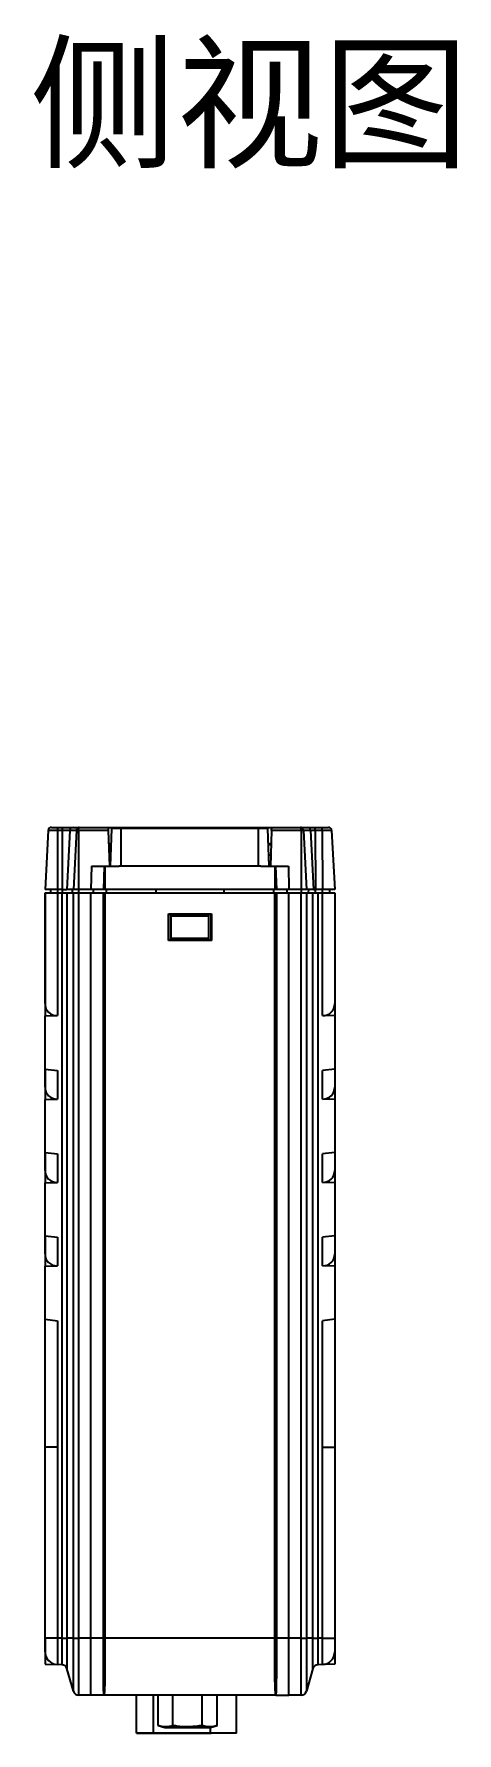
# Model space of a CAD drawing. Extents: x 322 to 1472, y 144 to 807.
# Drawn here: x 941.6 to 981, y 309.8 to 468.2 of the extents above; entities that cross this region are included whole.
import ezdxf

# ---------------------------------------------------------------- set-up
doc = ezdxf.new("R2010")
doc.units = 0
doc.header["$LTSCALE"] = 2
doc.layers.get('0').update_dxf_attribs({"linetype": 'CONTINUOUS'})
doc.styles.get("Standard").update_dxf_attribs({"font": 'TIMES.TTF'})

msp = doc.modelspace()

# ---------------------------------------------------------------- linework, layer by layer
at = {"color": 7, "linetype": 'CONTINUOUS'}
for p, q in [((942.914, 393.955), (942.625, 388.439)), ((943.785, 393.955), (942.914, 393.955)), ((943.213, 394.239), (943.798, 394.239)), ((943.785, 393.955), (943.772, 388.439)), ((944.22, 393.955), (943.785, 393.955)), ((943.798, 394.239), (944.233, 394.239)), ((944.22, 393.955), (944.207, 388.439)), ((944.944, 393.955), (944.22, 393.955)), ((944.233, 394.239), (945.232, 394.239)), ((944.944, 393.955), (944.666, 388.439)), ((945.549, 393.955), (944.944, 393.955)), ((945.232, 394.239), (945.818, 394.239)), ((945.549, 393.955), (945.271, 388.439)), ((945.751, 393.955), (945.751, 388.439)), ((948.509, 393.955), (945.751, 393.955)), ((945.818, 394.239), (948.499, 394.239)), ((948.499, 394.239), (963.75, 394.239)), ((948.509, 393.955), (948.625, 390.639)), ((948.725, 390.639), (948.847, 394.139)), ((949.725, 394.139), (948.847, 394.139)), ((949.725, 390.639), (949.725, 394.139)), ((962.525, 394.139), (949.725, 394.139)), ((962.525, 390.639), (962.525, 394.139)), ((963.402, 394.139), (962.525, 394.139)), ((963.525, 390.639), (963.402, 394.139)), ((963.74, 393.955), (963.625, 390.639)), ((966.498, 393.955), (963.74, 393.955)), ((963.75, 394.239), (966.431, 394.239)), ((966.431, 394.239), (967.077, 394.239)), ((966.498, 393.955), (966.498, 388.439)), ((966.701, 393.955), (966.979, 388.439)), ((967.365, 393.955), (966.701, 393.955)), ((967.077, 394.239), (967.801, 394.239)), ((967.365, 393.955), (967.643, 388.439)), ((967.814, 393.955), (967.365, 393.955)), ((967.801, 394.239), (968.451, 394.239)), ((967.814, 393.955), (967.827, 388.439)), ((968.464, 393.955), (967.814, 393.955)), ((968.451, 394.239), (969.036, 394.239)), ((968.464, 393.955), (968.477, 388.439)), ((969.336, 393.955), (968.464, 393.955)), ((969.336, 393.955), (969.625, 388.439)), ((948.551, 392.739), (948.798, 392.739)), ((948.555, 392.639), (948.795, 392.639)), ((948.76, 391.64), (948.59, 391.64)), ((963.451, 392.739), (963.698, 392.739)), ((963.455, 392.639), (963.695, 392.639)), ((963.66, 391.64), (963.49, 391.64)), ((946.947, 390.639), (946.901, 388.439)), ((946.947, 390.639), (948.147, 390.639)), ((948.147, 390.639), (948.067, 388.439)), ((948.147, 390.639), (948.205, 390.639)), ((948.205, 390.639), (948.205, 388.439)), ((948.205, 390.639), (949.521, 390.639)), ((949.725, 390.639), (949.521, 390.639)), ((962.525, 390.639), (949.725, 390.639)), ((962.728, 390.639), (962.525, 390.639)), ((962.728, 390.639), (964.044, 390.639)), ((964.044, 390.639), (964.044, 388.439)), ((964.044, 390.639), (964.103, 390.639)), ((964.103, 390.639), (964.183, 388.439)), ((964.103, 390.639), (965.302, 390.639)), ((965.302, 390.639), (965.348, 388.439)), ((943.772, 388.439), (942.625, 388.439)), ((943.119, 388.439), (943.125, 388.139)), ((944.207, 388.439), (943.772, 388.439)), ((943.794, 388.439), (943.794, 388.139)), ((944.207, 388.439), (944.666, 388.439)), ((944.229, 388.439), (944.229, 388.139)), ((945.271, 388.439), (944.666, 388.439)), ((945.141, 388.439), (945.146, 388.139)), ((945.751, 388.439), (945.271, 388.439)), ((945.748, 388.439), (945.751, 388.139)), ((946.901, 388.439), (945.751, 388.439)), ((948.067, 388.439), (946.901, 388.439)), ((947.101, 388.439), (947.103, 388.139)), ((948.205, 388.439), (948.067, 388.439)), ((952.949, 388.439), (948.205, 388.439)), ((948.325, 388.439), (948.327, 388.139)), ((959.301, 388.439), (952.949, 388.439)), ((952.949, 388.439), (952.949, 388.139)), ((964.044, 388.439), (959.301, 388.439)), ((959.301, 388.439), (959.301, 388.139)), ((963.925, 388.439), (963.923, 388.139)), ((964.183, 388.439), (964.044, 388.439)), ((965.348, 388.439), (964.183, 388.439)), ((965.149, 388.439), (965.146, 388.139)), ((966.498, 388.439), (965.348, 388.439)), ((966.979, 388.439), (966.498, 388.439)), ((966.502, 388.439), (966.498, 388.139)), ((967.643, 388.439), (966.979, 388.439)), ((967.168, 388.439), (967.162, 388.139)), ((967.643, 388.439), (967.827, 388.439)), ((967.805, 388.439), (967.805, 388.139)), ((968.477, 388.439), (967.827, 388.439)), ((968.455, 388.439), (968.455, 388.139)), ((969.625, 388.439), (968.477, 388.439)), ((969.13, 388.439), (969.125, 388.139)), ((942.625, 377.805), (942.625, 388.139)), ((942.625, 388.139), (943.772, 388.139)), ((942.625, 388.139), (942.625, 376.656)), ((942.625, 388.139), (942.625, 388.139)), ((943.772, 388.139), (943.772, 376.691)), ((943.772, 388.139), (944.207, 388.139)), ((944.207, 318.639), (944.207, 388.139)), ((944.207, 388.139), (944.666, 388.139)), ((944.666, 388.139), (944.666, 318.639)), ((944.666, 388.139), (945.271, 388.139)), ((945.271, 318.639), (945.271, 388.139)), ((945.271, 388.139), (945.751, 388.139)), ((945.751, 388.139), (945.751, 318.639)), ((945.751, 388.139), (946.901, 388.139)), ((946.901, 318.639), (946.901, 388.139)), ((946.901, 388.139), (948.067, 388.139)), ((948.067, 318.639), (948.067, 388.139)), ((948.205, 388.139), (948.205, 318.639)), ((948.205, 388.139), (964.044, 388.139)), ((964.044, 318.639), (964.044, 388.139)), ((964.183, 388.139), (964.183, 318.639)), ((964.183, 388.139), (965.348, 388.139)), ((965.348, 318.639), (965.348, 388.139)), ((965.348, 388.139), (966.498, 388.139)), ((966.498, 318.639), (966.498, 388.139)), ((966.498, 388.139), (966.979, 388.139)), ((966.979, 388.139), (966.979, 318.639)), ((966.979, 388.139), (967.584, 388.139)), ((967.584, 318.639), (967.584, 388.139)), ((967.584, 388.139), (968.042, 388.139)), ((968.042, 388.139), (968.042, 318.639)), ((968.042, 388.139), (968.477, 388.139)), ((968.477, 376.691), (968.477, 388.139)), ((968.477, 388.139), (969.625, 388.139)), ((969.625, 388.139), (969.625, 377.805)), ((969.625, 388.139), (969.625, 376.656)), ((954.125, 386.179), (958.125, 386.179)), ((954.125, 383.679), (954.125, 386.179)), ((954.162, 386.142), (954.125, 386.179)), ((954.162, 386.142), (958.087, 386.142)), ((954.162, 383.717), (954.162, 386.142)), ((954.375, 386.079), (954.375, 386.142)), ((957.875, 386.079), (954.375, 386.079)), ((954.375, 385.987), (954.375, 386.079)), ((954.375, 385.987), (957.875, 385.987)), ((954.375, 383.921), (954.375, 385.987)), ((957.875, 386.142), (957.875, 386.079)), ((957.875, 385.987), (957.875, 386.079)), ((957.875, 383.921), (957.875, 385.987)), ((958.087, 386.142), (958.125, 386.179)), ((958.087, 386.142), (958.087, 383.717)), ((958.125, 386.179), (958.125, 383.679)), ((954.162, 383.717), (954.125, 383.679)), ((958.125, 383.679), (954.125, 383.679)), ((958.087, 383.717), (954.162, 383.717)), ((954.375, 383.921), (957.875, 383.921)), ((954.375, 383.82), (954.375, 383.921)), ((954.375, 383.82), (955.875, 383.82)), ((954.375, 383.818), (954.375, 383.82)), ((954.375, 383.818), (955.876, 383.818)), ((955.875, 383.82), (955.878, 383.739)), ((956.371, 383.739), (955.878, 383.739)), ((956.374, 383.82), (956.371, 383.739)), ((956.374, 383.82), (957.875, 383.82)), ((956.374, 383.818), (957.875, 383.818)), ((957.875, 383.82), (957.875, 383.921)), ((957.875, 383.82), (957.875, 383.818)), ((958.087, 383.717), (958.125, 383.679)), ((942.625, 376.656), (943.772, 376.691)), ((942.625, 371.706), (942.625, 376.656)), ((969.625, 376.656), (968.477, 376.691)), ((969.625, 376.656), (969.625, 371.706)), ((942.625, 371.706), (943.772, 371.571)), ((942.625, 371.706), (942.625, 368.878)), ((942.625, 370.027), (942.625, 371.706)), ((943.772, 371.571), (943.772, 368.913)), ((969.625, 371.706), (968.477, 371.571)), ((968.477, 368.913), (968.477, 371.571)), ((969.625, 371.706), (969.625, 368.878)), ((969.625, 371.706), (969.625, 370.027)), ((942.625, 368.878), (943.772, 368.913)), ((942.625, 363.928), (942.625, 368.878)), ((969.625, 368.878), (968.477, 368.913)), ((969.625, 368.878), (969.625, 363.928)), ((942.625, 363.928), (943.772, 363.793)), ((942.625, 363.928), (942.625, 361.1)), ((942.625, 362.248), (942.625, 363.928)), ((943.772, 363.793), (943.772, 361.135)), ((969.625, 363.928), (968.477, 363.793)), ((968.477, 361.135), (968.477, 363.793)), ((969.625, 363.928), (969.625, 361.1)), ((969.625, 363.928), (969.625, 362.248)), ((942.625, 361.1), (943.772, 361.135)), ((942.625, 356.15), (942.625, 361.1)), ((969.625, 361.1), (968.477, 361.135)), ((969.625, 361.1), (969.625, 356.15)), ((942.625, 356.15), (943.772, 356.015)), ((942.625, 356.15), (942.625, 353.322)), ((942.625, 354.47), (942.625, 356.15)), ((943.772, 356.015), (943.772, 353.357)), ((969.625, 356.15), (968.477, 356.015)), ((968.477, 353.357), (968.477, 356.015)), ((969.625, 356.15), (969.625, 353.322)), ((969.625, 356.15), (969.625, 354.47)), ((942.625, 353.322), (943.772, 353.357)), ((942.625, 348.372), (942.625, 353.322)), ((969.625, 353.322), (968.477, 353.357)), ((969.625, 353.322), (969.625, 348.372)), ((942.625, 348.372), (943.772, 348.237)), ((942.625, 336.439), (942.625, 348.372)), ((943.772, 348.237), (943.772, 336.439)), ((969.625, 348.372), (968.477, 348.237)), ((968.477, 336.439), (968.477, 348.237)), ((969.625, 348.372), (969.625, 336.439)), ((943.772, 336.439), (942.625, 336.439)), ((942.625, 318.639), (942.625, 336.439)), ((943.772, 336.439), (943.772, 318.639)), ((968.477, 318.639), (968.477, 336.439)), ((968.477, 336.439), (969.625, 336.439)), ((969.625, 336.439), (969.625, 318.639)), ((943.772, 318.639), (942.625, 318.639)), ((942.625, 317.373), (942.625, 318.639)), ((942.625, 318.639), (942.625, 316.224)), ((944.207, 318.639), (943.772, 318.639)), ((943.772, 318.639), (943.772, 316.174)), ((944.207, 318.639), (944.666, 318.639)), ((944.207, 316.155), (944.207, 318.639)), ((945.271, 318.639), (944.666, 318.639)), ((944.666, 318.639), (944.666, 315.793)), ((945.271, 318.639), (945.751, 318.639)), ((945.271, 313.683), (945.271, 318.639)), ((946.901, 318.639), (945.751, 318.639)), ((945.751, 318.639), (945.751, 313.321)), ((948.067, 318.639), (946.901, 318.639)), ((964.044, 318.639), (948.205, 318.639)), ((965.348, 318.639), (964.183, 318.639)), ((966.498, 318.639), (965.348, 318.639)), ((966.498, 313.321), (966.498, 318.639)), ((966.498, 318.639), (966.979, 318.639)), ((966.979, 318.639), (966.979, 313.683)), ((967.584, 318.639), (966.979, 318.639)), ((967.584, 315.793), (967.584, 318.639)), ((967.584, 318.639), (968.042, 318.639)), ((968.042, 318.639), (968.042, 316.155)), ((968.477, 318.639), (968.042, 318.639)), ((968.477, 316.174), (968.477, 318.639)), ((968.477, 318.639), (969.625, 318.639)), ((969.625, 318.639), (969.625, 317.373)), ((969.625, 318.639), (969.625, 316.224)), ((942.625, 316.224), (943.772, 316.174)), ((944.207, 316.155), (943.772, 316.174)), ((945.271, 313.683), (944.666, 315.793)), ((967.584, 315.793), (966.979, 313.683)), ((968.477, 316.174), (968.042, 316.155)), ((969.625, 316.224), (968.477, 316.174)), ((946.901, 313.321), (945.751, 313.321)), ((948.125, 313.321), (946.901, 313.321)), ((964.125, 313.321), (948.125, 313.321)), ((951.16, 309.791), (951.16, 313.321)), ((953.168, 310.484), (953.168, 313.321)), ((954.539, 310.484), (954.539, 313.321)), ((957.281, 310.484), (957.281, 313.321)), ((958.652, 310.484), (958.652, 313.321)), ((960.46, 309.791), (960.46, 313.321)), ((964.125, 313.321), (965.348, 313.321)), ((966.498, 313.321), (965.348, 313.321)), ((951.16, 309.791), (951.16, 309.791)), ((951.56, 309.791), (951.56, 309.791)), ((958.034, 309.791), (952.734, 309.791)), ((952.734, 309.791), (958.034, 309.791)), ((958.119, 309.791), (952.819, 309.791)), ((952.819, 309.791), (958.119, 309.791)), ((953.168, 310.484), (953.785, 310.291)), ((954.39, 309.791), (954.59, 309.791)), ((957.23, 309.791), (957.43, 309.791)), ((957.23, 309.791), (957.43, 309.791)), ((958.035, 310.291), (958.652, 310.484)), ((960.06, 309.791), (960.06, 309.791)), ((960.46, 309.791), (960.46, 309.791))]:
    msp.add_line(p, q, dxfattribs=at)
at = {"color": 8, "linetype": 'CONTINUOUS'}
for p, q in [((952.734, 309.791), (952.734, 313.321)), ((952.819, 309.791), (952.819, 309.791)), ((958.034, 309.791), (958.034, 310.291)), ((958.119, 309.791), (958.119, 309.791))]:
    msp.add_line(p, q, dxfattribs=at)
at = {"color": 7, "linetype": 'CONTINUOUS', "flags": 128}
for points in [[(948.499, 394.239), (948.499, 394.234), (948.5, 394.218), (948.501, 394.192), (948.502, 394.157), (948.503, 394.114), (948.505, 394.065), (948.507, 394.011), (948.509, 393.955)], [(963.74, 393.955), (963.742, 394.011), (963.744, 394.065), (963.746, 394.114), (963.748, 394.157), (963.749, 394.192), (963.75, 394.218), (963.75, 394.234), (963.75, 394.239)], [(952.734, 309.791), (952.41, 309.791), (952.108, 309.791), (951.836, 309.791), (951.602, 309.791), (951.413, 309.791), (951.274, 309.791), (951.189, 309.791), (951.16, 309.791)], [(951.16, 309.791), (951.189, 309.791), (951.274, 309.791), (951.413, 309.791), (951.602, 309.791), (951.836, 309.791), (952.108, 309.791), (952.41, 309.791), (952.734, 309.791)], [(951.56, 309.791), (951.583, 309.791), (951.651, 309.791), (951.762, 309.791), (951.914, 309.791), (952.101, 309.791), (952.318, 309.791), (952.56, 309.791), (952.819, 309.791)], [(952.819, 309.791), (952.56, 309.791), (952.318, 309.791), (952.101, 309.791), (951.914, 309.791), (951.762, 309.791), (951.651, 309.791), (951.583, 309.791), (951.56, 309.791)], [(955.91, 310.291), (956.46, 310.291), (956.972, 310.291), (957.413, 310.291), (957.75, 310.291), (957.963, 310.291), (958.035, 310.291), (957.963, 310.291), (957.75, 310.291), (957.413, 310.291), (956.972, 310.291), (956.46, 310.291), (955.91, 310.291), (955.36, 310.291), (954.847, 310.291), (954.407, 310.291), (954.07, 310.291), (953.857, 310.291), (953.785, 310.291), (953.857, 310.291), (954.07, 310.291), (954.407, 310.291), (954.847, 310.291), (955.36, 310.291), (955.91, 310.291)], [(954.49, 309.791), (954.528, 309.791), (954.561, 309.791), (954.582, 309.791), (954.59, 309.791), (954.582, 309.791), (954.561, 309.791), (954.528, 309.791), (954.49, 309.791), (954.452, 309.791), (954.419, 309.791), (954.398, 309.791), (954.39, 309.791), (954.398, 309.791), (954.419, 309.791), (954.452, 309.791), (954.49, 309.791)], [(954.49, 309.791), (954.528, 309.791), (954.561, 309.791), (954.582, 309.791), (954.59, 309.791), (954.582, 309.791), (954.561, 309.791), (954.528, 309.791), (954.49, 309.791), (954.452, 309.791), (954.419, 309.791), (954.398, 309.791), (954.39, 309.791), (954.398, 309.791), (954.419, 309.791), (954.452, 309.791), (954.49, 309.791)], [(955.91, 310.291), (956.32, 310.291), (956.681, 310.291), (956.949, 310.291), (957.092, 310.291), (957.092, 310.291), (956.949, 310.291), (956.681, 310.291), (956.32, 310.291), (955.91, 310.291), (955.5, 310.291), (955.139, 310.291), (954.871, 310.291), (954.728, 310.291), (954.728, 310.291), (954.871, 310.291), (955.139, 310.291), (955.5, 310.291), (955.91, 310.291)], [(957.33, 309.791), (957.368, 309.791), (957.401, 309.791), (957.422, 309.791), (957.43, 309.791), (957.422, 309.791), (957.401, 309.791), (957.368, 309.791), (957.33, 309.791), (957.292, 309.791), (957.259, 309.791), (957.238, 309.791), (957.23, 309.791), (957.238, 309.791), (957.259, 309.791), (957.292, 309.791), (957.33, 309.791)], [(957.33, 309.791), (957.368, 309.791), (957.401, 309.791), (957.422, 309.791), (957.43, 309.791), (957.422, 309.791), (957.401, 309.791), (957.368, 309.791), (957.33, 309.791), (957.292, 309.791), (957.259, 309.791), (957.238, 309.791), (957.23, 309.791), (957.238, 309.791), (957.259, 309.791), (957.292, 309.791), (957.33, 309.791)], [(960.46, 309.791), (960.41, 309.791), (960.264, 309.791), (960.028, 309.791), (959.714, 309.791), (959.338, 309.791), (958.919, 309.791), (958.477, 309.791), (958.034, 309.791)], [(960.46, 309.791), (960.41, 309.791), (960.264, 309.791), (960.028, 309.791), (959.714, 309.791), (959.338, 309.791), (958.919, 309.791), (958.477, 309.791), (958.034, 309.791)], [(960.06, 309.791), (960.02, 309.791), (959.903, 309.791), (959.714, 309.791), (959.464, 309.791), (959.163, 309.791), (958.827, 309.791), (958.473, 309.791), (958.119, 309.791)], [(960.06, 309.791), (960.02, 309.791), (959.903, 309.791), (959.714, 309.791), (959.464, 309.791), (959.163, 309.791), (958.827, 309.791), (958.473, 309.791), (958.119, 309.791)]]:
    msp.add_lwpolyline(points, dxfattribs=at)
at = {"color": 7, "linetype": 'CONTINUOUS'}
for centre, radius, start, end in [((943.213, 393.939), 0.3, 90, 177), ((945.394, 394.023), 1.61, 172.29873, 182.43757), ((945.829, 394.023), 1.61, 172.29906, 182.43762), ((945.237, 393.945), 0.294, 91.07557, 178.18689), ((967.072, 393.945), 0.294, 1.81311, 88.92443), ((966.205, 394.023), 1.611, 357.56256, 7.70076), ((966.855, 394.023), 1.61, 357.56243, 7.70127), ((969.036, 393.939), 0.3, 3, 90), ((943.825, 317.373), 1.2, 180, 267.5), ((968.425, 317.373), 1.2, 272.5, 0), ((944.185, 315.655), 0.5, 16, 87.5), ((968.064, 315.655), 0.5, 92.5, 164), ((945.751, 313.821), 0.5, 196, 270), ((966.498, 313.821), 0.5, 270, 344)]:
    msp.add_arc(centre, radius, start, end, dxfattribs=at)
for centre, major_axis, start_param, end_param in [((943.825, 377.894), (0.864, 0.897), 2.374715, 3.9018781), ((968.425, 377.894), (-0.864, 0.897), 2.3813072, 3.9084703), ((943.825, 370.115), (0.864, 0.897), 2.374715, 3.9018781), ((968.425, 370.115), (-0.864, 0.897), 2.3813072, 3.9084703), ((943.825, 362.337), (0.864, 0.897), 2.374715, 3.9018781), ((968.425, 362.337), (-0.864, 0.897), 2.3813072, 3.9084703), ((943.825, 354.559), (0.864, 0.897), 2.374715, 3.9018781), ((968.425, 354.559), (-0.864, 0.897), 2.3813072, 3.9084703)]:
    msp.add_ellipse(centre, major_axis=major_axis, ratio=0.9285799, start_param=start_param, end_param=end_param, dxfattribs=at)
for points, knots in [([(945.818, 394.239), (945.797, 394.237), (945.758, 394.234), (945.694, 394.209), (945.626, 394.158), (945.566, 394.068), (945.554, 393.992), (945.549, 393.955)], [0, 0, 0, 0, 0.1562628, 0.2919355, 0.5008626, 0.7581797, 1, 1, 1, 1]), ([(945.751, 393.955), (945.729, 393.955), (945.683, 393.957), (945.623, 393.958), (945.574, 393.957), (945.557, 393.955), (945.549, 393.955)], [0, 0, 0, 0, 0.2500799, 0.499989, 0.7498952, 1, 1, 1, 1]), ([(945.751, 393.955), (945.752, 393.992), (945.755, 394.068), (945.769, 394.158), (945.787, 394.209), (945.803, 394.234), (945.813, 394.237), (945.818, 394.239)], [0, 0, 0, 0, 0.241838, 0.4991327, 0.7080961, 0.8437581, 1, 1, 1, 1]), ([(966.498, 393.955), (966.497, 393.992), (966.495, 394.068), (966.48, 394.158), (966.463, 394.209), (966.446, 394.234), (966.436, 394.237), (966.431, 394.239)], [0, 0, 0, 0, 0.2418185, 0.4991329, 0.7080682, 0.8437403, 1, 1, 1, 1]), ([(966.701, 393.955), (966.695, 393.992), (966.684, 394.068), (966.623, 394.158), (966.555, 394.209), (966.491, 394.234), (966.452, 394.237), (966.431, 394.239)], [0, 0, 0, 0, 0.2418409, 0.4991372, 0.7080961, 0.843763, 1, 1, 1, 1]), ([(966.701, 393.955), (966.692, 393.955), (966.676, 393.957), (966.627, 393.958), (966.566, 393.957), (966.521, 393.955), (966.498, 393.955)], [0, 0, 0, 0, 0.2501048, 0.500011, 0.7499201, 1, 1, 1, 1]), ([(946.901, 314.033), (946.901, 314.265), (946.901, 314.55), (946.901, 315.207), (946.901, 315.578), (946.901, 316.382), (946.901, 316.814), (946.901, 317.711), (946.901, 318.175), (946.901, 318.639)], [0, 0, 0, 0, 0.25, 0.25, 0.5, 0.5, 0.75, 0.75, 1, 1, 1, 1]), ([(948.125, 313.321), (948.125, 313.321), (948.124, 313.323), (948.122, 313.337), (948.118, 313.363), (948.112, 313.409), (948.105, 313.483), (948.097, 313.593), (948.088, 313.748), (948.08, 313.951), (948.073, 314.298), (948.067, 314.883), (948.066, 315.639), (948.067, 316.368), (948.066, 316.96), (948.065, 317.574), (948.066, 318.105), (948.066, 318.461), (948.067, 318.639)], [0, 0, 0, 0, 0.0374103, 0.0779429, 0.1217311, 0.1689567, 0.2198677, 0.2778183, 0.3369375, 0.3934679, 0.4541174, 0.5784989, 0.6938646, 0.7477178, 0.8324056, 0.8882022, 0.9440744, 1, 1, 1, 1]), ([(948.205, 318.639), (948.205, 318.538), (948.205, 318.348), (948.206, 318.079), (948.206, 317.841), (948.206, 317.631), (948.206, 317.449), (948.206, 317.292), (948.206, 317.158), (948.207, 316.827), (948.208, 316.362), (948.205, 315.687), (948.2, 315.076), (948.193, 314.553), (948.181, 314.09), (948.165, 313.714), (948.146, 313.488), (948.133, 313.378), (948.126, 313.328), (948.125, 313.323), (948.125, 313.321)], [0, 0, 0, 0, 0.03144158, 0.05940743, 0.08419176, 0.10604552, 0.12518096, 0.14177595, 0.15597796, 0.16790774, 0.24772008, 0.3073467, 0.40132753, 0.48070435, 0.54862293, 0.66531853, 0.78162584, 0.85635752, 0.92974339, 1, 1, 1, 1]), ([(964.125, 313.321), (964.125, 313.321), (964.124, 313.323), (964.122, 313.336), (964.118, 313.362), (964.111, 313.413), (964.099, 313.532), (964.081, 313.789), (964.064, 314.229), (964.053, 314.719), (964.048, 315.2), (964.045, 315.713), (964.042, 316.179), (964.043, 316.699), (964.043, 317.129), (964.044, 317.5), (964.044, 317.628), (964.044, 317.804), (964.044, 318.032), (964.044, 318.316), (964.044, 318.525), (964.044, 318.639)], [0, 0, 0, 0, 0.03665758, 0.07563307, 0.11672255, 0.17117676, 0.23597611, 0.36011116, 0.4861572, 0.54883192, 0.61370832, 0.69629979, 0.74184824, 0.77558871, 0.87075785, 0.87946032, 0.89286952, 0.91122511, 0.93486854, 0.96426016, 1, 1, 1, 1]), ([(964.183, 318.639), (964.183, 318.545), (964.183, 318.357), (964.183, 318.076), (964.183, 317.795), (964.183, 317.516), (964.184, 317.272), (964.183, 316.953), (964.182, 316.504), (964.183, 315.84), (964.182, 315.067), (964.178, 314.38), (964.166, 313.827), (964.151, 313.548), (964.137, 313.414), (964.13, 313.356), (964.126, 313.326), (964.125, 313.322), (964.125, 313.321)], [0, 0, 0, 0, 0.0295215, 0.0590451, 0.0885503, 0.1180279, 0.1474818, 0.1664954, 0.220883, 0.2939132, 0.3928593, 0.5113147, 0.6177554, 0.7624168, 0.8271347, 0.8824914, 0.9433741, 1, 1, 1, 1]), ([(965.348, 314.033), (965.348, 314.271), (965.348, 314.706), (965.348, 315.412), (965.348, 316.187), (965.348, 317.262), (965.348, 318.18), (965.348, 318.639)], [0, 0, 0, 0, 0.17047592, 0.25571389, 0.34095185, 0.51142777, 0.6819037, 0.6819037, 0.6819037, 0.6819037]), ([(946.901, 313.321), (946.901, 313.321), (946.901, 313.382), (946.901, 313.622), (946.901, 313.801), (946.901, 314.033)], [0, 0, 0, 0, 0.5, 0.5, 1, 1, 1, 1]), ([(954.539, 310.484), (954.313, 310.427), (953.856, 310.312), (953.399, 310.426), (953.168, 310.484)], [0, 0, 0, 0, 0.49350495, 1, 1, 1, 1]), ([(957.281, 310.484), (956.884, 310.434), (956.083, 310.333), (955.161, 310.392), (954.649, 310.468), (954.539, 310.484)], [0, 0, 0, 0, 0.4350449, 0.8789579, 1, 1, 1, 1]), ([(958.652, 310.484), (958.427, 310.427), (957.97, 310.312), (957.513, 310.426), (957.281, 310.484)], [0, 0, 0, 0, 0.4935051, 1, 1, 1, 1])]:
    msp.add_open_spline(points, degree=3, knots=knots, dxfattribs=at)
for points in [[(948.067, 388.139), (948.102, 388.139), (948.156, 388.139), (948.205, 388.139)], [(964.044, 388.139), (964.094, 388.139), (964.147, 388.139), (964.183, 388.139)], [(948.205, 318.639), (948.156, 318.639), (948.102, 318.639), (948.067, 318.639)], [(964.183, 318.639), (964.147, 318.639), (964.094, 318.639), (964.044, 318.639)], [(965.348, 313.321), (965.348, 313.321), (965.348, 313.353), (965.348, 313.494), (965.348, 313.721), (965.348, 313.923), (965.348, 314.033)]]:
    msp.add_open_spline(points, degree=3, dxfattribs=at)

# ---------------------------------------------------------------- texts
at = {"insert": (961.689, 461.231), "char_height": 10, "attachment_point": 5}
msp.add_mtext('\\fTimes New Roman|b0|i0|c0|p34;侧视图}', dxfattribs=at)

doc.saveas('drawing.dxf')
